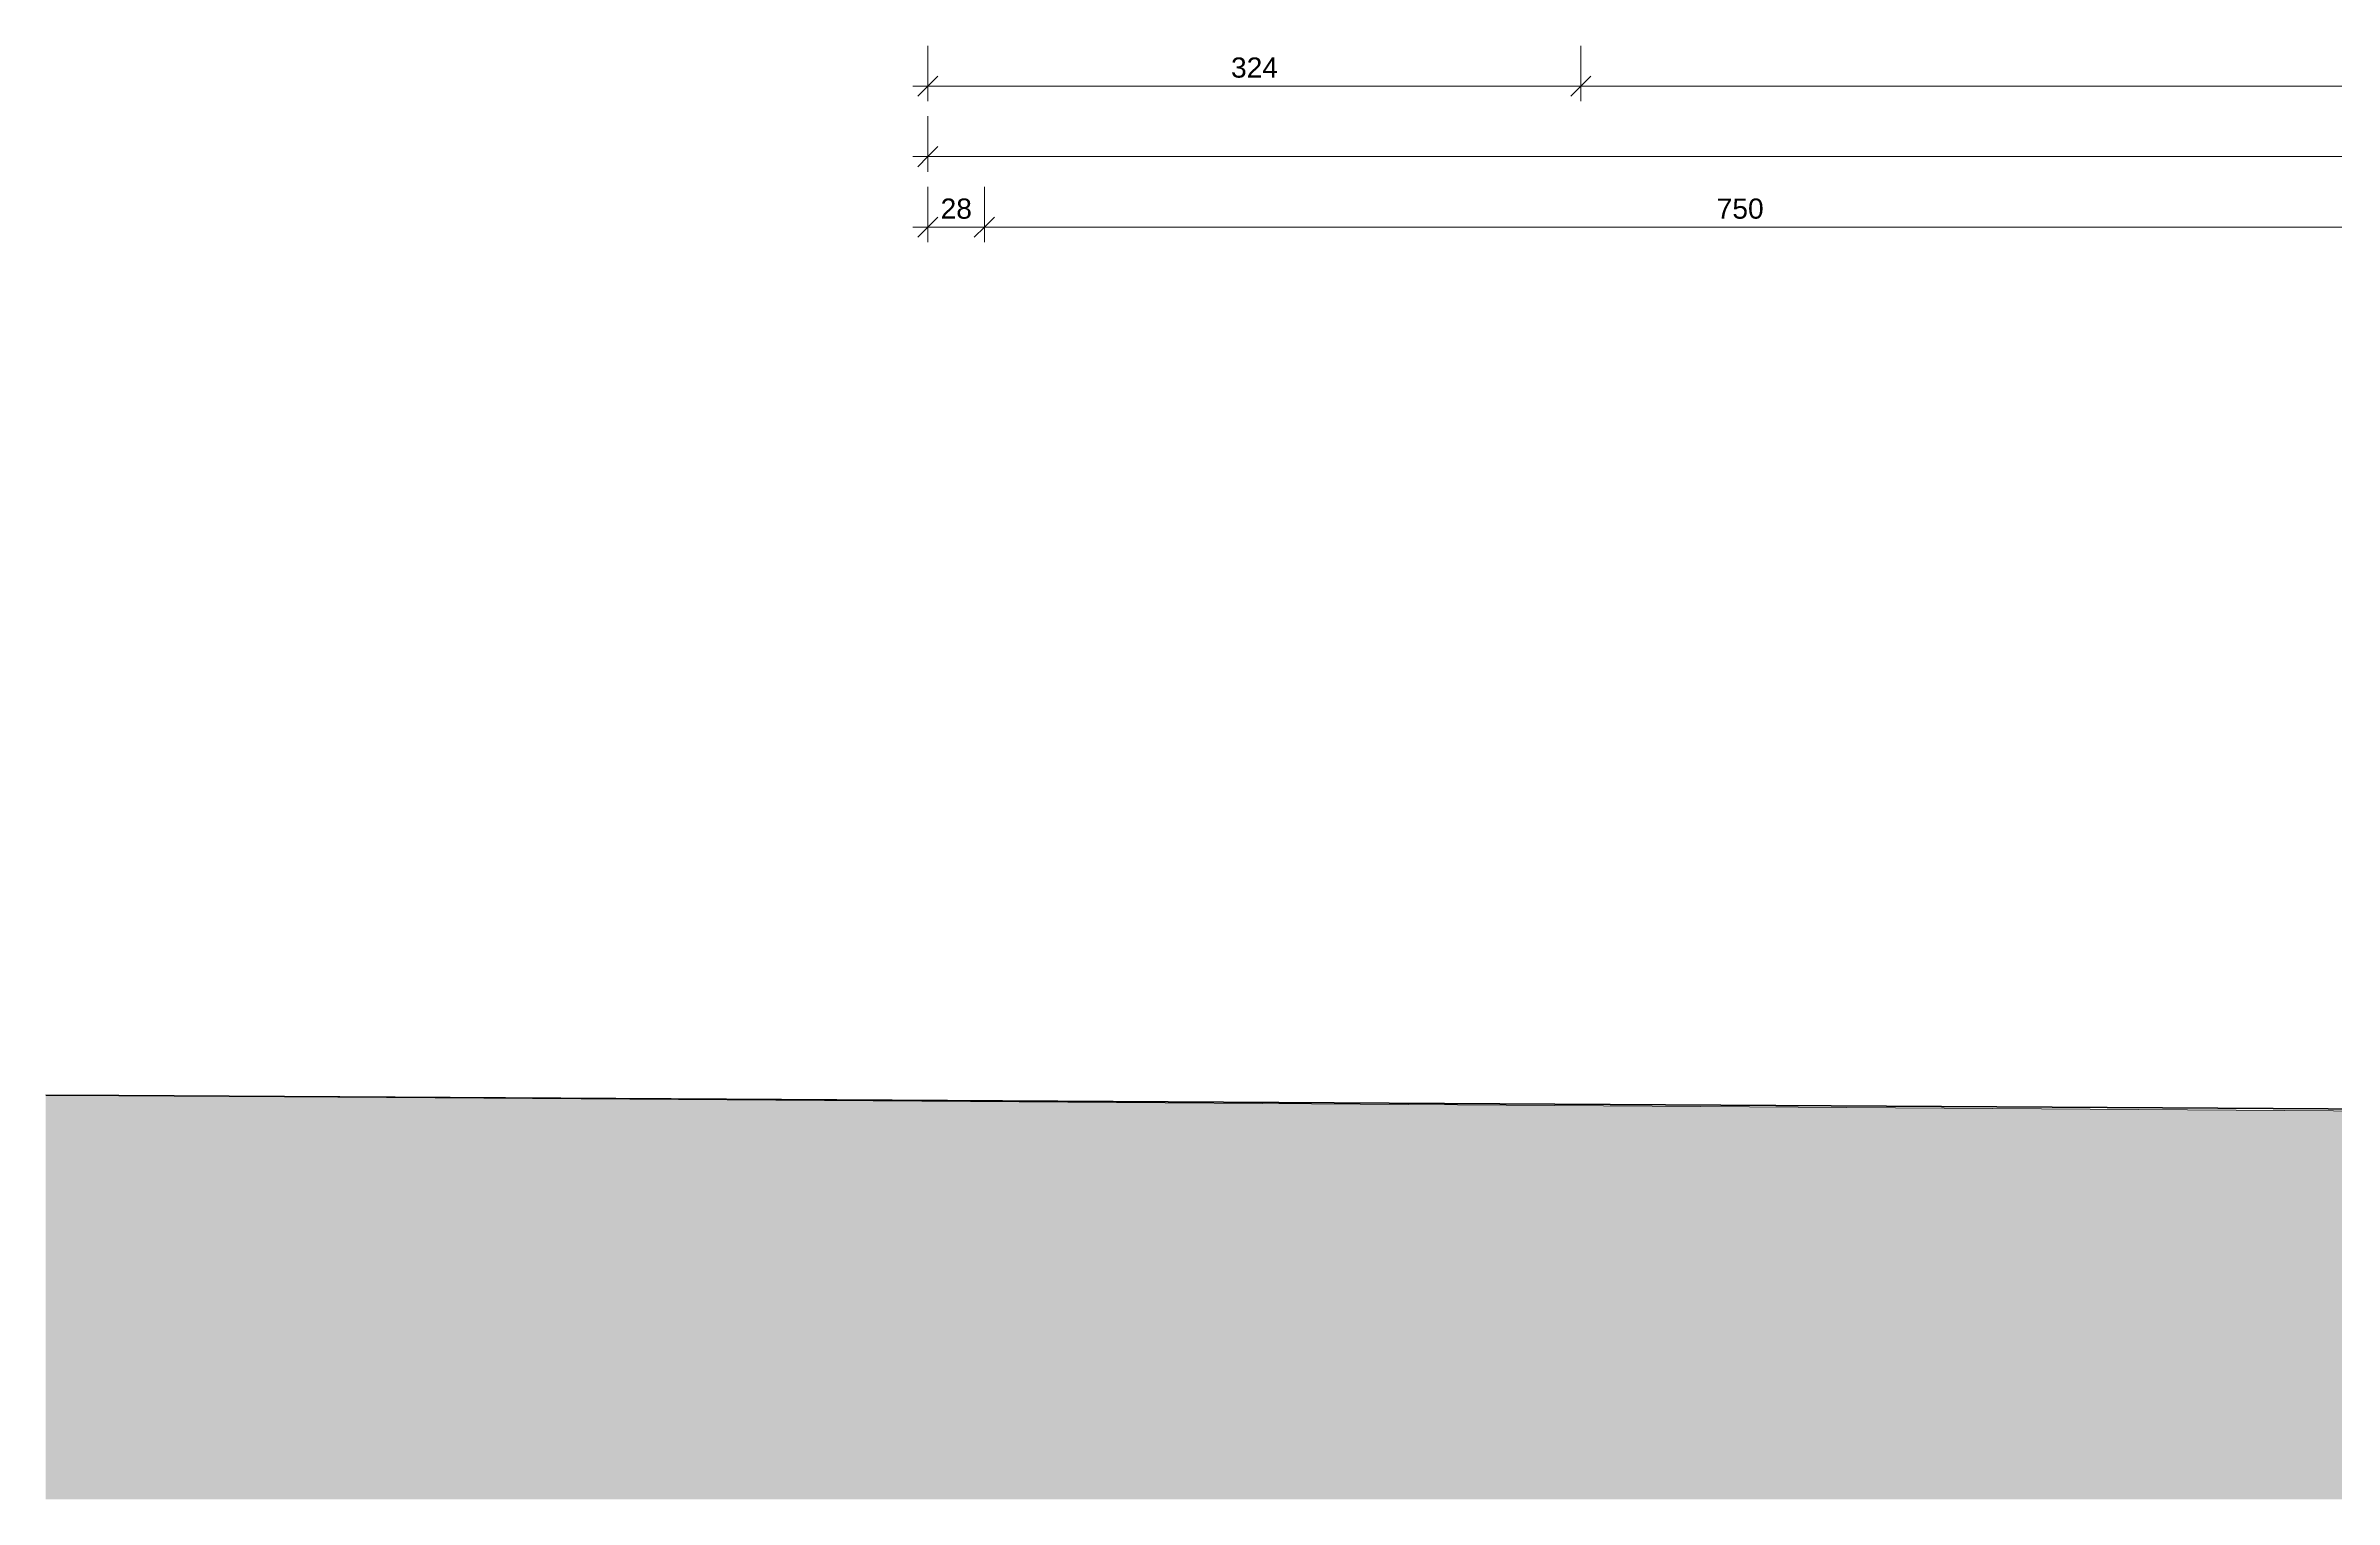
# Model space of a CAD drawing. Header units: metres. Extents: x 3.3 to 48.5, y 58.8 to 100.4.
# Drawn here: x 3.27 to 14.62, y 58.84 to 66.05 of the extents above; entities that cross this region are included whole.
import ezdxf

# ---------------------------------------------------------------- set-up
doc = ezdxf.new("R2010")
doc.units = ezdxf.units.M
for name, color, linetype, lineweight in [('A-DETL-GENF_', 92, 'Continuous', 13), ('A_2D', 7, 'Continuous', 13), ('A_Bemassung-50_', 4, 'Continuous', 9), ('A_Bemassung_', 4, 'Continuous', 9), ('A_Grundstuecksgrenze', 5, 'Continuous', 70)]:
    doc.layers.add(name, color=color, linetype=linetype, lineweight=lineweight)
doc.styles.add('Arial_5', font='arial.ttf', dxfattribs={"height": 0.1})
doc.dimstyles.new('WGA-Bemaßung', dxfattribs={"dimscale": 0.3048, "dimtxt": 0.102026, "dimasz": 0.328084, "dimexe": 0.246063, "dimexo": 0.0625, "dimgap": 0.04101, "dimtad": 1, "dimdec": 1, "dimlfac": 100, "dimrnd": 0.5, "dimdsep": 46, "dimtxsty": 'Arial_5', "dimblk1": 'OBLIQUE', "dimblk2": 'OBLIQUE', "dimsah": 1, "dimcen": 0.09, "dimdle": 0.246063, "dimazin": 2, "dimtfac": 1, "dimtdec": 4, "dimtix": 1, "dimtmove": 0, "dimatfit": 3, "dimfxl": 0.656168, "dimfxlon": 1, "dimtvp": 1, "dimtolj": 1, "dimtzin": 0, "dimarcsym": 2})

# ---------------------------------------------------------------- blocks, each defined once
blk = doc.blocks.new('Family - ___-3180367-263_PP_03DG_BT1')
at = {"layer": 'A_Grundstuecksgrenze'}
for p, q in [((3.266, 60.844), (3.628, 60.842)), ((3.628, 60.842), (34.721, 60.655))]:
    blk.add_line(p, q, dxfattribs=at)
blk = doc.blocks.new('DIMBLOCK8-263_PP_03DG_BT1')
at = {"layer": 'A_Bemassung-50_', "transparency": 16777216}
for p, q in [((7.643, 65.152), (7.643, 65.352)), ((7.923, 65.152), (7.923, 65.352)), ((7.568, 65.152), (7.923, 65.152)), ((7.643, 65.152), (7.643, 65.077)), ((7.923, 65.152), (7.923, 65.077))]:
    blk.add_line(p, q, dxfattribs=at)
at = {"layer": 'A_Bemassung-50_', "lineweight": 35, "transparency": 16777216}
for p, q in [((7.643, 65.152), (7.693, 65.202)), ((7.923, 65.152), (7.973, 65.202)), ((7.643, 65.152), (7.593, 65.102)), ((7.923, 65.152), (7.873, 65.102))]:
    blk.add_line(p, q, dxfattribs=at)
at = {"layer": 'A_Bemassung-50_', "color": 0, "transparency": 16777216, "insert": (7.706, 65.294), "char_height": 0.1, "width": 0.18459, "attachment_point": 1, "line_spacing_factor": 0.941778, "style": 'Arial_5'}
blk.add_mtext('28', dxfattribs=at)
blk = doc.blocks.new('_Oblique')
at = {"color": 0, "linetype": 'ByBlock', "lineweight": -2}
blk.add_line((-0.5, -0.5), (0.5, 0.5), dxfattribs=at)
blk = doc.blocks.new('DIMBLOCK9-263_PP_03DG_BT1')
at = {"layer": 'A_Bemassung-50_', "transparency": 16777216}
for p, q in [((7.923, 65.152), (7.923, 65.352)), ((15.423, 65.152), (15.423, 65.352)), ((7.923, 65.152), (15.423, 65.152)), ((7.923, 65.152), (7.923, 65.077)), ((15.423, 65.152), (15.423, 65.077))]:
    blk.add_line(p, q, dxfattribs=at)
at = {"layer": 'A_Bemassung-50_', "lineweight": 35, "transparency": 16777216}
for p, q in [((7.923, 65.152), (7.973, 65.202)), ((15.423, 65.152), (15.473, 65.202)), ((7.923, 65.152), (7.873, 65.102)), ((15.423, 65.152), (15.373, 65.102))]:
    blk.add_line(p, q, dxfattribs=at)
at = {"layer": 'A_Bemassung-50_', "color": 0, "transparency": 16777216, "insert": (11.557, 65.294), "char_height": 0.1, "width": 0.27688, "attachment_point": 1, "line_spacing_factor": 0.941778, "style": 'Arial_5'}
blk.add_mtext('750', dxfattribs=at)
blk = doc.blocks.new('DIMBLOCK16-263_PP_03DG_BT1')
at = {"layer": 'A_Bemassung-50_', "transparency": 16777216}
for p, q in [((7.643, 65.502), (7.643, 65.702)), ((42.683, 65.502), (42.683, 65.702)), ((7.568, 65.502), (42.758, 65.502)), ((7.643, 65.502), (7.643, 65.427)), ((42.683, 65.502), (42.683, 65.427))]:
    blk.add_line(p, q, dxfattribs=at)
at = {"layer": 'A_Bemassung-50_', "lineweight": 35, "transparency": 16777216}
for p, q in [((7.643, 65.502), (7.693, 65.552)), ((42.683, 65.502), (42.733, 65.552)), ((7.643, 65.502), (7.593, 65.452)), ((42.683, 65.502), (42.633, 65.452))]:
    blk.add_line(p, q, dxfattribs=at)
at = {"layer": 'A_Bemassung-50_', "color": 0, "transparency": 16777216, "insert": (25.009, 65.644), "char_height": 0.1, "width": 0.36918, "attachment_point": 1, "line_spacing_factor": 0.941778, "style": 'Arial_5'}
blk.add_mtext('3504', dxfattribs=at)
blk = doc.blocks.new('DIMBLOCK17-263_PP_03DG_BT1')
at = {"layer": 'A_Bemassung-50_', "transparency": 16777216}
for p, q in [((7.643, 65.852), (7.643, 66.052)), ((10.883, 65.852), (10.883, 66.052)), ((7.568, 65.852), (10.883, 65.852)), ((7.643, 65.852), (7.643, 65.777)), ((10.883, 65.852), (10.883, 65.777))]:
    blk.add_line(p, q, dxfattribs=at)
at = {"layer": 'A_Bemassung-50_', "lineweight": 35, "transparency": 16777216}
for p, q in [((7.643, 65.852), (7.693, 65.902)), ((10.883, 65.852), (10.933, 65.902)), ((7.643, 65.852), (7.593, 65.802)), ((10.883, 65.852), (10.833, 65.802))]:
    blk.add_line(p, q, dxfattribs=at)
at = {"layer": 'A_Bemassung-50_', "color": 0, "transparency": 16777216, "insert": (9.147, 65.994), "char_height": 0.1, "width": 0.27688, "attachment_point": 1, "line_spacing_factor": 0.941778, "style": 'Arial_5'}
blk.add_mtext('324', dxfattribs=at)
blk = doc.blocks.new('DIMBLOCK18-263_PP_03DG_BT1')
at = {"layer": 'A_Bemassung-50_', "transparency": 16777216}
for p, q in [((10.883, 65.852), (10.883, 66.052)), ((39.443, 65.852), (39.443, 66.052)), ((10.883, 65.852), (39.443, 65.852)), ((10.883, 65.852), (10.883, 65.777)), ((39.443, 65.852), (39.443, 65.777))]:
    blk.add_line(p, q, dxfattribs=at)
at = {"layer": 'A_Bemassung-50_', "lineweight": 35, "transparency": 16777216}
for p, q in [((10.883, 65.852), (10.933, 65.902)), ((39.443, 65.852), (39.493, 65.902)), ((10.883, 65.852), (10.833, 65.802)), ((39.443, 65.852), (39.393, 65.802))]:
    blk.add_line(p, q, dxfattribs=at)
at = {"layer": 'A_Bemassung-50_', "color": 0, "transparency": 16777216, "insert": (25.009, 65.994), "char_height": 0.1, "width": 0.36918, "attachment_point": 1, "line_spacing_factor": 0.941778, "style": 'Arial_5'}
blk.add_mtext('2856', dxfattribs=at)

msp = doc.modelspace()

# ---------------------------------------------------------------- hatches: boundary and pattern name
at = {"layer": 'A-DETL-GENF_'}
msp.add_hatch(color=253, dxfattribs=at).paths.add_polyline_path([(34.9031, 58.8389), (34.9031, 60.6296), (3.2658, 60.8443), (3.2658, 58.8389), (25.8902, 58.8389)])

# ---------------------------------------------------------------- linework, layer by layer
at = {"layer": 'A_2D'}
msp.add_line((34.9031, 60.6296), (3.2658, 60.8443), dxfattribs=at)

# ---------------------------------------------------------------- block references
at = {"layer": 'A_Grundstuecksgrenze'}
msp.add_blockref('Family - ___-3180367-263_PP_03DG_BT1', (0, 0), dxfattribs=at)

# ---------------------------------------------------------------- dimensions: what is measured, and where the dimension line sits
at = {"layer": 'A_Bemassung_'}
for base, p1, p2, override, picture, middle in [((10.8827, 65.8521), (7.6427, 66.0521), (10.8827, 66.0521), {"dimpost": '<>', "dimfxl": 3.24}, 'DIMBLOCK17-263_PP_03DG_BT1', (9.2627, 65.9157)), ((39.4427, 65.8521), (10.8827, 66.0521), (39.4427, 66.0521), {"dimpost": '<>', "dimfxl": 28.56}, 'DIMBLOCK18-263_PP_03DG_BT1', (25.1627, 65.9157)), ((42.6827, 65.5021), (7.6427, 65.7021), (42.6827, 65.7021), {"dimpost": '<>', "dimfxl": 35.04}, 'DIMBLOCK16-263_PP_03DG_BT1', (25.1627, 65.5657)), ((7.9227, 65.1521), (7.6427, 65.3521), (7.9227, 65.3521), {"dimpost": '<>', "dimfxl": 0.28}, 'DIMBLOCK8-263_PP_03DG_BT1', (7.7827, 65.2157)), ((15.4227, 65.1521), (7.9227, 65.3521), (15.4227, 65.3521), {"dimpost": '<>', "dimfxl": 7.5}, 'DIMBLOCK9-263_PP_03DG_BT1', (11.6727, 65.2157))]:
    dim = msp.add_linear_dim(base=base, p1=p1, p2=p2, dimstyle='WGA-Bemaßung', override=override, dxfattribs=at)
    dim.commit()
    dim.dimension.update_dxf_attribs({"geometry": picture, "text_midpoint": middle})

doc.saveas('drawing.dxf')
